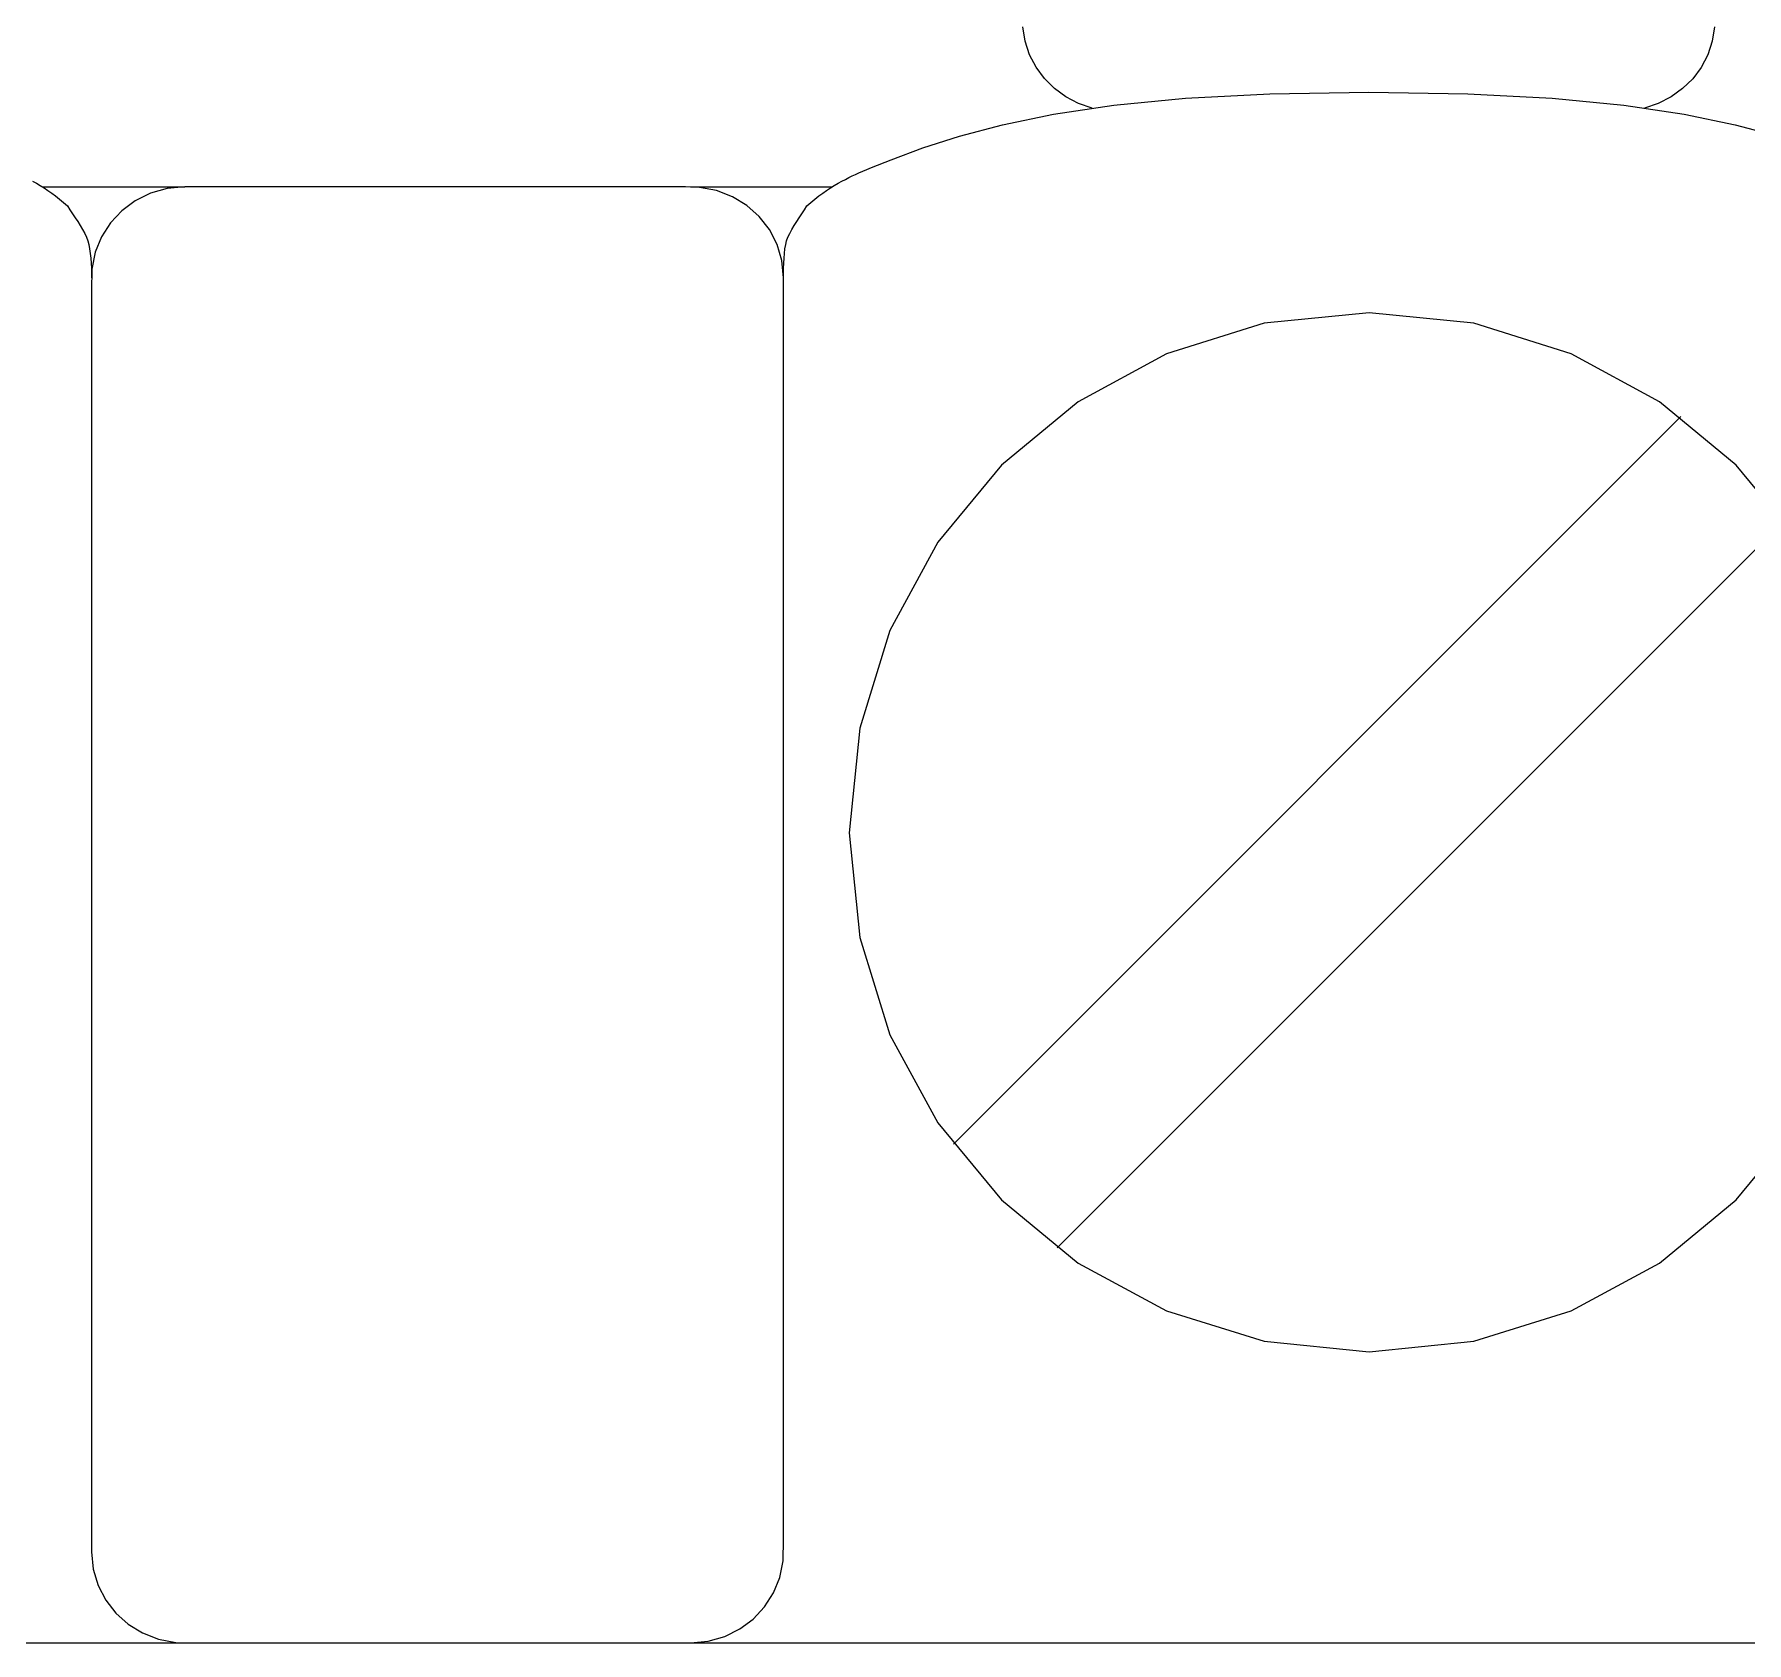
# Model space of a CAD drawing. Extents: x 1 to 47.7, y 0.2 to 35.
# Drawn here: x 38.941 to 39.492, y 10.971 to 11.489 of the extents above; entities that cross this region are included whole.
import ezdxf

# ---------------------------------------------------------------- set-up
doc = ezdxf.new("R2010")
doc.units = 0
doc.header["$MEASUREMENT"] = 0
for name, color, linetype in [('5_1___24__TARGET_LEDS___12', 7, 'CONTINUOUS'), ('6_2___8__INDEPENDENT_INPUT', 7, 'CONTINUOUS'), ('6_3___8__OPTOISO_INDEPENDE', 7, 'CONTINUOUS'), ('6_4___24__OPTOISO_INDEPEND', 7, 'CONTINUOUS'), ('6_5___8__INDEPENDENT_INPUT', 7, 'CONTINUOUS'), ('6_6___8__INDEPENDENT_INPUT', 7, 'CONTINUOUS'), ('6_7___8__OPTOISO_INDEPENDE', 7, 'CONTINUOUS'), ('6_8___8__OPTOISO_INDEPENDE', 7, 'CONTINUOUS')]:
    doc.layers.add(name, color=color, linetype=linetype)

msp = doc.modelspace()

# ---------------------------------------------------------------- linework, layer by layer
at = {"layer": '5_1___24__TARGET_LEDS___12'}
for points in [[(39.2817, 11.46514), (39.27726, 11.46664), (39.27317, 11.46876), (39.26949, 11.47144), (39.26627, 11.47464), (39.26359, 11.47828), (39.2615, 11.48231), (39.26007, 11.48668), (39.25935, 11.49132)], [(39.48205, 11.4913), (39.48132, 11.48664), (39.47987, 11.48226), (39.47776, 11.47822), (39.47505, 11.47457), (39.4718, 11.47139), (39.46808, 11.46871), (39.46395, 11.46661), (39.45947, 11.46514)], [(39.18228, 11.41048), (39.18229, 11.41197), (39.18231, 11.41354), (39.18236, 11.41515), (39.18244, 11.41674), (39.18256, 11.4183), (39.18273, 11.41979), (39.18296, 11.42116), (39.18325, 11.42239), (39.18367, 11.42353), (39.18426, 11.42477), (39.18495, 11.42603), (39.18571, 11.42729), (39.18652, 11.42856), (39.18735, 11.42983), (39.1882, 11.4311), (39.18902, 11.43236), (39.18982, 11.43361), (39.19104, 11.43476), (39.19235, 11.43583), (39.19364, 11.43682), (39.19489, 11.43775), (39.19614, 11.43862), (39.19737, 11.43943), (39.1986, 11.44018), (39.19983, 11.44089), (39.20107, 11.44156), (39.20224, 11.44217), (39.20333, 11.44273), (39.20438, 11.44326), (39.20545, 11.44377), (39.20656, 11.44428), (39.20776, 11.44481), (39.20908, 11.44537), (39.21058, 11.44599), (39.2169, 11.44847), (39.22718, 11.45228), (39.23897, 11.4561), (39.25279, 11.45976), (39.26916, 11.46312), (39.28862, 11.46601), (39.31169, 11.46826), (39.33889, 11.46974), (39.37076, 11.47026), (39.40262, 11.46974), (39.42982, 11.46826), (39.45288, 11.46601), (39.47234, 11.46312), (39.48871, 11.45976), (39.50253, 11.4561)], [(38.94043, 11.44156), (38.94166, 11.44089), (38.9429, 11.44018), (38.94413, 11.43943), (38.94536, 11.43862), (38.9466, 11.43775), (38.94786, 11.43682), (38.94914, 11.43583), (38.95045, 11.43476), (38.95168, 11.43361), (38.95247, 11.43236), (38.9533, 11.4311), (38.95414, 11.42983), (38.95498, 11.42856), (38.95578, 11.42729), (38.95654, 11.42603), (38.95723, 11.42477), (38.95783, 11.42353), (38.95825, 11.42239), (38.95856, 11.42116), (38.95881, 11.41979), (38.95902, 11.4183), (38.95918, 11.41674), (38.9593, 11.41515), (38.95937, 11.41354), (38.95942, 11.41197), (38.95943, 11.41048)], [(38.94389, 11.43972), (38.98943, 11.43972)], [(39.15229, 11.43972), (39.19784, 11.43972)], [(39.50951, 11.32533), (39.48908, 11.35012), (39.46433, 11.37058), (39.43591, 11.38604), (39.40452, 11.39581), (39.37082, 11.39922), (39.33707, 11.39581), (39.30564, 11.38604), (39.2772, 11.37058), (39.25242, 11.35012), (39.23198, 11.32533), (39.21655, 11.29689), (39.2068, 11.26547), (39.2034, 11.23177), (39.2068, 11.19808), (39.21655, 11.16672), (39.23198, 11.13834), (39.25242, 11.11361), (39.2772, 11.09321), (39.30564, 11.07782), (39.33707, 11.06808), (39.37082, 11.06469), (39.40452, 11.06808), (39.43591, 11.07782), (39.46433, 11.09321), (39.48908, 11.11361), (39.50951, 11.13834)], [(39.23698, 11.13153), (39.47125, 11.3658)], [(39.2704, 11.09811), (39.50467, 11.33238)], [(38.24842, 10.97097), (38.34084, 10.97097), (38.43995, 10.97097), (38.5453, 10.97097), (38.65643, 10.97097), (38.77291, 10.97097), (38.89429, 10.97097), (39.02013, 10.97097), (39.14997, 10.97097), (39.28338, 10.97097), (39.4199, 10.97097), (39.5591, 10.97097)]]:
    msp.add_lwpolyline(points, dxfattribs=at)
msp.add_lwpolyline([(39.18228, 11.41048), (39.18174, 11.41604), (39.18018, 11.42124), (39.17771, 11.426), (39.17443, 11.43021), (39.17044, 11.43376), (39.16583, 11.43658), (39.16071, 11.43855), (39.15518, 11.43958), (39.15067, 11.43972), (39.13887, 11.43972), (39.11831, 11.43972), (39.09219, 11.43972), (39.06369, 11.43972), (39.03597, 11.43972), (39.01224, 11.43972), (38.99567, 11.43972), (38.98943, 11.43972), (38.98374, 11.43919), (38.9784, 11.43768), (38.97352, 11.43527), (38.9692, 11.43207), (38.96555, 11.42818), (38.96266, 11.42368), (38.96063, 11.41869), (38.95957, 11.41329), (38.95943, 11.40638), (38.95943, 11.37666), (38.95943, 11.32488), (38.95943, 11.25908), (38.95943, 11.18726), (38.95943, 11.11745), (38.95943, 11.05766), (38.95943, 11.01591), (38.95943, 11.00021), (38.95997, 10.99465), (38.96153, 10.98944), (38.964, 10.98469), (38.96729, 10.98048), (38.97128, 10.97692), (38.97589, 10.97411), (38.98101, 10.97213), (38.98655, 10.9711), (38.99106, 10.97097), (39.00286, 10.97097), (39.02341, 10.97097), (39.04953, 10.97097), (39.07804, 10.97097), (39.10575, 10.97097), (39.12948, 10.97097), (39.14606, 10.97097), (39.15229, 10.97097), (39.15799, 10.97149), (39.16333, 10.97301), (39.1682, 10.97542), (39.17252, 10.97861), (39.17617, 10.98251), (39.17906, 10.987), (39.18108, 10.99199), (39.18214, 10.99739), (39.18228, 11.0043), (39.18228, 11.03403), (39.18228, 11.0858), (39.18228, 11.15161), (39.18228, 11.22342), (39.18228, 11.29323), (39.18228, 11.35302), (39.18228, 11.39478)], close=True, dxfattribs=at)
at = {"layer": '6_2___8__INDEPENDENT_INPUT'}
for points in [[(39.2817, 11.46514), (39.27726, 11.46664), (39.27317, 11.46876), (39.26949, 11.47144), (39.26627, 11.47464), (39.26359, 11.47828), (39.2615, 11.48231), (39.26007, 11.48668), (39.25935, 11.49132)], [(39.48205, 11.4913), (39.48132, 11.48664), (39.47987, 11.48226), (39.47776, 11.47822), (39.47505, 11.47457), (39.4718, 11.47139), (39.46808, 11.46871), (39.46395, 11.46661), (39.45947, 11.46514)], [(39.18228, 11.41048), (39.18229, 11.41197), (39.18231, 11.41354), (39.18236, 11.41515), (39.18244, 11.41674), (39.18256, 11.4183), (39.18273, 11.41979), (39.18296, 11.42116), (39.18325, 11.42239), (39.18367, 11.42353), (39.18426, 11.42477), (39.18495, 11.42603), (39.18571, 11.42729), (39.18652, 11.42856), (39.18735, 11.42983), (39.1882, 11.4311), (39.18902, 11.43236), (39.18982, 11.43361), (39.19104, 11.43476), (39.19235, 11.43583), (39.19364, 11.43682), (39.19489, 11.43775), (39.19614, 11.43862), (39.19737, 11.43943), (39.1986, 11.44018), (39.19983, 11.44089), (39.20107, 11.44156), (39.20224, 11.44217), (39.20333, 11.44273), (39.20438, 11.44326), (39.20545, 11.44377), (39.20656, 11.44428), (39.20776, 11.44481), (39.20908, 11.44537), (39.21058, 11.44599), (39.2169, 11.44847), (39.22718, 11.45228), (39.23897, 11.4561), (39.25279, 11.45976), (39.26916, 11.46312), (39.28862, 11.46601), (39.31169, 11.46826), (39.33889, 11.46974), (39.37076, 11.47026), (39.40262, 11.46974), (39.42982, 11.46826), (39.45288, 11.46601), (39.47234, 11.46312), (39.48871, 11.45976), (39.50253, 11.4561)], [(38.94043, 11.44156), (38.94166, 11.44089), (38.9429, 11.44018), (38.94413, 11.43943), (38.94536, 11.43862), (38.9466, 11.43775), (38.94786, 11.43682), (38.94914, 11.43583), (38.95045, 11.43476), (38.95168, 11.43361), (38.95247, 11.43236), (38.9533, 11.4311), (38.95414, 11.42983), (38.95498, 11.42856), (38.95578, 11.42729), (38.95654, 11.42603), (38.95723, 11.42477), (38.95783, 11.42353), (38.95825, 11.42239), (38.95856, 11.42116), (38.95881, 11.41979), (38.95902, 11.4183), (38.95918, 11.41674), (38.9593, 11.41515), (38.95937, 11.41354), (38.95942, 11.41197), (38.95943, 11.41048)], [(38.94389, 11.43972), (38.98943, 11.43972)], [(39.15229, 11.43972), (39.19784, 11.43972)], [(39.50951, 11.32533), (39.48908, 11.35012), (39.46433, 11.37058), (39.43591, 11.38604), (39.40452, 11.39581), (39.37082, 11.39922), (39.33707, 11.39581), (39.30564, 11.38604), (39.2772, 11.37058), (39.25242, 11.35012), (39.23198, 11.32533), (39.21655, 11.29689), (39.2068, 11.26547), (39.2034, 11.23177), (39.2068, 11.19808), (39.21655, 11.16672), (39.23198, 11.13834), (39.25242, 11.11361), (39.2772, 11.09321), (39.30564, 11.07782), (39.33707, 11.06808), (39.37082, 11.06469), (39.40452, 11.06808), (39.43591, 11.07782), (39.46433, 11.09321), (39.48908, 11.11361), (39.50951, 11.13834)], [(39.23698, 11.13153), (39.47125, 11.3658)], [(39.2704, 11.09811), (39.50467, 11.33238)], [(38.24842, 10.97097), (38.34084, 10.97097), (38.43995, 10.97097), (38.5453, 10.97097), (38.65643, 10.97097), (38.77291, 10.97097), (38.89429, 10.97097), (39.02013, 10.97097), (39.14997, 10.97097), (39.28338, 10.97097), (39.4199, 10.97097), (39.5591, 10.97097)]]:
    msp.add_lwpolyline(points, dxfattribs=at)
msp.add_lwpolyline([(39.18228, 11.41048), (39.18174, 11.41604), (39.18018, 11.42124), (39.17771, 11.426), (39.17443, 11.43021), (39.17044, 11.43376), (39.16583, 11.43658), (39.16071, 11.43855), (39.15518, 11.43958), (39.15067, 11.43972), (39.13887, 11.43972), (39.11831, 11.43972), (39.09219, 11.43972), (39.06369, 11.43972), (39.03597, 11.43972), (39.01224, 11.43972), (38.99567, 11.43972), (38.98943, 11.43972), (38.98374, 11.43919), (38.9784, 11.43768), (38.97352, 11.43527), (38.9692, 11.43207), (38.96555, 11.42818), (38.96266, 11.42368), (38.96063, 11.41869), (38.95957, 11.41329), (38.95943, 11.40638), (38.95943, 11.37666), (38.95943, 11.32488), (38.95943, 11.25908), (38.95943, 11.18726), (38.95943, 11.11745), (38.95943, 11.05766), (38.95943, 11.01591), (38.95943, 11.00021), (38.95997, 10.99465), (38.96153, 10.98944), (38.964, 10.98469), (38.96729, 10.98048), (38.97128, 10.97692), (38.97589, 10.97411), (38.98101, 10.97213), (38.98655, 10.9711), (38.99106, 10.97097), (39.00286, 10.97097), (39.02341, 10.97097), (39.04953, 10.97097), (39.07804, 10.97097), (39.10575, 10.97097), (39.12948, 10.97097), (39.14606, 10.97097), (39.15229, 10.97097), (39.15799, 10.97149), (39.16333, 10.97301), (39.1682, 10.97542), (39.17252, 10.97861), (39.17617, 10.98251), (39.17906, 10.987), (39.18108, 10.99199), (39.18214, 10.99739), (39.18228, 11.0043), (39.18228, 11.03403), (39.18228, 11.0858), (39.18228, 11.15161), (39.18228, 11.22342), (39.18228, 11.29323), (39.18228, 11.35302), (39.18228, 11.39478)], close=True, dxfattribs=at)
at = {"layer": '6_3___8__OPTOISO_INDEPENDE'}
for points in [[(39.2817, 11.46514), (39.27726, 11.46664), (39.27317, 11.46876), (39.26949, 11.47144), (39.26627, 11.47464), (39.26359, 11.47828), (39.2615, 11.48231), (39.26007, 11.48668), (39.25935, 11.49132)], [(39.48205, 11.4913), (39.48132, 11.48664), (39.47987, 11.48226), (39.47776, 11.47822), (39.47505, 11.47457), (39.4718, 11.47139), (39.46808, 11.46871), (39.46395, 11.46661), (39.45947, 11.46514)], [(39.18228, 11.41048), (39.18229, 11.41197), (39.18231, 11.41354), (39.18236, 11.41515), (39.18244, 11.41674), (39.18256, 11.4183), (39.18273, 11.41979), (39.18296, 11.42116), (39.18325, 11.42239), (39.18367, 11.42353), (39.18426, 11.42477), (39.18495, 11.42603), (39.18571, 11.42729), (39.18652, 11.42856), (39.18735, 11.42983), (39.1882, 11.4311), (39.18902, 11.43236), (39.18982, 11.43361), (39.19104, 11.43476), (39.19235, 11.43583), (39.19364, 11.43682), (39.19489, 11.43775), (39.19614, 11.43862), (39.19737, 11.43943), (39.1986, 11.44018), (39.19983, 11.44089), (39.20107, 11.44156), (39.20224, 11.44217), (39.20333, 11.44273), (39.20438, 11.44326), (39.20545, 11.44377), (39.20656, 11.44428), (39.20776, 11.44481), (39.20908, 11.44537), (39.21058, 11.44599), (39.2169, 11.44847), (39.22718, 11.45228), (39.23897, 11.4561), (39.25279, 11.45976), (39.26916, 11.46312), (39.28862, 11.46601), (39.31169, 11.46826), (39.33889, 11.46974), (39.37076, 11.47026), (39.40262, 11.46974), (39.42982, 11.46826), (39.45288, 11.46601), (39.47234, 11.46312), (39.48871, 11.45976), (39.50253, 11.4561)], [(38.94043, 11.44156), (38.94166, 11.44089), (38.9429, 11.44018), (38.94413, 11.43943), (38.94536, 11.43862), (38.9466, 11.43775), (38.94786, 11.43682), (38.94914, 11.43583), (38.95045, 11.43476), (38.95168, 11.43361), (38.95247, 11.43236), (38.9533, 11.4311), (38.95414, 11.42983), (38.95498, 11.42856), (38.95578, 11.42729), (38.95654, 11.42603), (38.95723, 11.42477), (38.95783, 11.42353), (38.95825, 11.42239), (38.95856, 11.42116), (38.95881, 11.41979), (38.95902, 11.4183), (38.95918, 11.41674), (38.9593, 11.41515), (38.95937, 11.41354), (38.95942, 11.41197), (38.95943, 11.41048)], [(38.94389, 11.43972), (38.98943, 11.43972)], [(39.15229, 11.43972), (39.19784, 11.43972)], [(39.50951, 11.32533), (39.48908, 11.35012), (39.46433, 11.37058), (39.43591, 11.38604), (39.40452, 11.39581), (39.37082, 11.39922), (39.33707, 11.39581), (39.30564, 11.38604), (39.2772, 11.37058), (39.25242, 11.35012), (39.23198, 11.32533), (39.21655, 11.29689), (39.2068, 11.26547), (39.2034, 11.23177), (39.2068, 11.19808), (39.21655, 11.16672), (39.23198, 11.13834), (39.25242, 11.11361), (39.2772, 11.09321), (39.30564, 11.07782), (39.33707, 11.06808), (39.37082, 11.06469), (39.40452, 11.06808), (39.43591, 11.07782), (39.46433, 11.09321), (39.48908, 11.11361), (39.50951, 11.13834)], [(39.23698, 11.13153), (39.47125, 11.3658)], [(39.2704, 11.09811), (39.50467, 11.33238)], [(38.24842, 10.97097), (38.34084, 10.97097), (38.43995, 10.97097), (38.5453, 10.97097), (38.65643, 10.97097), (38.77291, 10.97097), (38.89429, 10.97097), (39.02013, 10.97097), (39.14997, 10.97097), (39.28338, 10.97097), (39.4199, 10.97097), (39.5591, 10.97097)]]:
    msp.add_lwpolyline(points, dxfattribs=at)
msp.add_lwpolyline([(39.18228, 11.41048), (39.18174, 11.41604), (39.18018, 11.42124), (39.17771, 11.426), (39.17443, 11.43021), (39.17044, 11.43376), (39.16583, 11.43658), (39.16071, 11.43855), (39.15518, 11.43958), (39.15067, 11.43972), (39.13887, 11.43972), (39.11831, 11.43972), (39.09219, 11.43972), (39.06369, 11.43972), (39.03597, 11.43972), (39.01224, 11.43972), (38.99567, 11.43972), (38.98943, 11.43972), (38.98374, 11.43919), (38.9784, 11.43768), (38.97352, 11.43527), (38.9692, 11.43207), (38.96555, 11.42818), (38.96266, 11.42368), (38.96063, 11.41869), (38.95957, 11.41329), (38.95943, 11.40638), (38.95943, 11.37666), (38.95943, 11.32488), (38.95943, 11.25908), (38.95943, 11.18726), (38.95943, 11.11745), (38.95943, 11.05766), (38.95943, 11.01591), (38.95943, 11.00021), (38.95997, 10.99465), (38.96153, 10.98944), (38.964, 10.98469), (38.96729, 10.98048), (38.97128, 10.97692), (38.97589, 10.97411), (38.98101, 10.97213), (38.98655, 10.9711), (38.99106, 10.97097), (39.00286, 10.97097), (39.02341, 10.97097), (39.04953, 10.97097), (39.07804, 10.97097), (39.10575, 10.97097), (39.12948, 10.97097), (39.14606, 10.97097), (39.15229, 10.97097), (39.15799, 10.97149), (39.16333, 10.97301), (39.1682, 10.97542), (39.17252, 10.97861), (39.17617, 10.98251), (39.17906, 10.987), (39.18108, 10.99199), (39.18214, 10.99739), (39.18228, 11.0043), (39.18228, 11.03403), (39.18228, 11.0858), (39.18228, 11.15161), (39.18228, 11.22342), (39.18228, 11.29323), (39.18228, 11.35302), (39.18228, 11.39478)], close=True, dxfattribs=at)
at = {"layer": '6_4___24__OPTOISO_INDEPEND'}
for points in [[(39.2817, 11.46514), (39.27726, 11.46664), (39.27317, 11.46876), (39.26949, 11.47144), (39.26627, 11.47464), (39.26359, 11.47828), (39.2615, 11.48231), (39.26007, 11.48668), (39.25935, 11.49132)], [(39.48205, 11.4913), (39.48132, 11.48664), (39.47987, 11.48226), (39.47776, 11.47822), (39.47505, 11.47457), (39.4718, 11.47139), (39.46808, 11.46871), (39.46395, 11.46661), (39.45947, 11.46514)], [(39.18228, 11.41048), (39.18229, 11.41197), (39.18231, 11.41354), (39.18236, 11.41515), (39.18244, 11.41674), (39.18256, 11.4183), (39.18273, 11.41979), (39.18296, 11.42116), (39.18325, 11.42239), (39.18367, 11.42353), (39.18426, 11.42477), (39.18495, 11.42603), (39.18571, 11.42729), (39.18652, 11.42856), (39.18735, 11.42983), (39.1882, 11.4311), (39.18902, 11.43236), (39.18982, 11.43361), (39.19104, 11.43476), (39.19235, 11.43583), (39.19364, 11.43682), (39.19489, 11.43775), (39.19614, 11.43862), (39.19737, 11.43943), (39.1986, 11.44018), (39.19983, 11.44089), (39.20107, 11.44156), (39.20224, 11.44217), (39.20333, 11.44273), (39.20438, 11.44326), (39.20545, 11.44377), (39.20656, 11.44428), (39.20776, 11.44481), (39.20908, 11.44537), (39.21058, 11.44599), (39.2169, 11.44847), (39.22718, 11.45228), (39.23897, 11.4561), (39.25279, 11.45976), (39.26916, 11.46312), (39.28862, 11.46601), (39.31169, 11.46826), (39.33889, 11.46974), (39.37076, 11.47026), (39.40262, 11.46974), (39.42982, 11.46826), (39.45288, 11.46601), (39.47234, 11.46312), (39.48871, 11.45976), (39.50253, 11.4561)], [(38.94043, 11.44156), (38.94166, 11.44089), (38.9429, 11.44018), (38.94413, 11.43943), (38.94536, 11.43862), (38.9466, 11.43775), (38.94786, 11.43682), (38.94914, 11.43583), (38.95045, 11.43476), (38.95168, 11.43361), (38.95247, 11.43236), (38.9533, 11.4311), (38.95414, 11.42983), (38.95498, 11.42856), (38.95578, 11.42729), (38.95654, 11.42603), (38.95723, 11.42477), (38.95783, 11.42353), (38.95825, 11.42239), (38.95856, 11.42116), (38.95881, 11.41979), (38.95902, 11.4183), (38.95918, 11.41674), (38.9593, 11.41515), (38.95937, 11.41354), (38.95942, 11.41197), (38.95943, 11.41048)], [(38.94389, 11.43972), (38.98943, 11.43972)], [(39.15229, 11.43972), (39.19784, 11.43972)], [(39.50951, 11.32533), (39.48908, 11.35012), (39.46433, 11.37058), (39.43591, 11.38604), (39.40452, 11.39581), (39.37082, 11.39922), (39.33707, 11.39581), (39.30564, 11.38604), (39.2772, 11.37058), (39.25242, 11.35012), (39.23198, 11.32533), (39.21655, 11.29689), (39.2068, 11.26547), (39.2034, 11.23177), (39.2068, 11.19808), (39.21655, 11.16672), (39.23198, 11.13834), (39.25242, 11.11361), (39.2772, 11.09321), (39.30564, 11.07782), (39.33707, 11.06808), (39.37082, 11.06469), (39.40452, 11.06808), (39.43591, 11.07782), (39.46433, 11.09321), (39.48908, 11.11361), (39.50951, 11.13834)], [(39.23698, 11.13153), (39.47125, 11.3658)], [(39.2704, 11.09811), (39.50467, 11.33238)], [(38.24842, 10.97097), (38.34084, 10.97097), (38.43995, 10.97097), (38.5453, 10.97097), (38.65643, 10.97097), (38.77291, 10.97097), (38.89429, 10.97097), (39.02013, 10.97097), (39.14997, 10.97097), (39.28338, 10.97097), (39.4199, 10.97097), (39.5591, 10.97097)]]:
    msp.add_lwpolyline(points, dxfattribs=at)
msp.add_lwpolyline([(39.18228, 11.41048), (39.18174, 11.41604), (39.18018, 11.42124), (39.17771, 11.426), (39.17443, 11.43021), (39.17044, 11.43376), (39.16583, 11.43658), (39.16071, 11.43855), (39.15518, 11.43958), (39.15067, 11.43972), (39.13887, 11.43972), (39.11831, 11.43972), (39.09219, 11.43972), (39.06369, 11.43972), (39.03597, 11.43972), (39.01224, 11.43972), (38.99567, 11.43972), (38.98943, 11.43972), (38.98374, 11.43919), (38.9784, 11.43768), (38.97352, 11.43527), (38.9692, 11.43207), (38.96555, 11.42818), (38.96266, 11.42368), (38.96063, 11.41869), (38.95957, 11.41329), (38.95943, 11.40638), (38.95943, 11.37666), (38.95943, 11.32488), (38.95943, 11.25908), (38.95943, 11.18726), (38.95943, 11.11745), (38.95943, 11.05766), (38.95943, 11.01591), (38.95943, 11.00021), (38.95997, 10.99465), (38.96153, 10.98944), (38.964, 10.98469), (38.96729, 10.98048), (38.97128, 10.97692), (38.97589, 10.97411), (38.98101, 10.97213), (38.98655, 10.9711), (38.99106, 10.97097), (39.00286, 10.97097), (39.02341, 10.97097), (39.04953, 10.97097), (39.07804, 10.97097), (39.10575, 10.97097), (39.12948, 10.97097), (39.14606, 10.97097), (39.15229, 10.97097), (39.15799, 10.97149), (39.16333, 10.97301), (39.1682, 10.97542), (39.17252, 10.97861), (39.17617, 10.98251), (39.17906, 10.987), (39.18108, 10.99199), (39.18214, 10.99739), (39.18228, 11.0043), (39.18228, 11.03403), (39.18228, 11.0858), (39.18228, 11.15161), (39.18228, 11.22342), (39.18228, 11.29323), (39.18228, 11.35302), (39.18228, 11.39478)], close=True, dxfattribs=at)
at = {"layer": '6_5___8__INDEPENDENT_INPUT'}
for points in [[(39.2817, 11.46514), (39.27726, 11.46664), (39.27317, 11.46876), (39.26949, 11.47144), (39.26627, 11.47464), (39.26359, 11.47828), (39.2615, 11.48231), (39.26007, 11.48668), (39.25935, 11.49132)], [(39.48205, 11.4913), (39.48132, 11.48664), (39.47987, 11.48226), (39.47776, 11.47822), (39.47505, 11.47457), (39.4718, 11.47139), (39.46808, 11.46871), (39.46395, 11.46661), (39.45947, 11.46514)], [(39.18228, 11.41048), (39.18229, 11.41197), (39.18231, 11.41354), (39.18236, 11.41515), (39.18244, 11.41674), (39.18256, 11.4183), (39.18273, 11.41979), (39.18296, 11.42116), (39.18325, 11.42239), (39.18367, 11.42353), (39.18426, 11.42477), (39.18495, 11.42603), (39.18571, 11.42729), (39.18652, 11.42856), (39.18735, 11.42983), (39.1882, 11.4311), (39.18902, 11.43236), (39.18982, 11.43361), (39.19104, 11.43476), (39.19235, 11.43583), (39.19364, 11.43682), (39.19489, 11.43775), (39.19614, 11.43862), (39.19737, 11.43943), (39.1986, 11.44018), (39.19983, 11.44089), (39.20107, 11.44156), (39.20224, 11.44217), (39.20333, 11.44273), (39.20438, 11.44326), (39.20545, 11.44377), (39.20656, 11.44428), (39.20776, 11.44481), (39.20908, 11.44537), (39.21058, 11.44599), (39.2169, 11.44847), (39.22718, 11.45228), (39.23897, 11.4561), (39.25279, 11.45976), (39.26916, 11.46312), (39.28862, 11.46601), (39.31169, 11.46826), (39.33889, 11.46974), (39.37076, 11.47026), (39.40262, 11.46974), (39.42982, 11.46826), (39.45288, 11.46601), (39.47234, 11.46312), (39.48871, 11.45976), (39.50253, 11.4561)], [(38.94043, 11.44156), (38.94166, 11.44089), (38.9429, 11.44018), (38.94413, 11.43943), (38.94536, 11.43862), (38.9466, 11.43775), (38.94786, 11.43682), (38.94914, 11.43583), (38.95045, 11.43476), (38.95168, 11.43361), (38.95247, 11.43236), (38.9533, 11.4311), (38.95414, 11.42983), (38.95498, 11.42856), (38.95578, 11.42729), (38.95654, 11.42603), (38.95723, 11.42477), (38.95783, 11.42353), (38.95825, 11.42239), (38.95856, 11.42116), (38.95881, 11.41979), (38.95902, 11.4183), (38.95918, 11.41674), (38.9593, 11.41515), (38.95937, 11.41354), (38.95942, 11.41197), (38.95943, 11.41048)], [(38.94389, 11.43972), (38.98943, 11.43972)], [(39.15229, 11.43972), (39.19784, 11.43972)], [(39.50951, 11.32533), (39.48908, 11.35012), (39.46433, 11.37058), (39.43591, 11.38604), (39.40452, 11.39581), (39.37082, 11.39922), (39.33707, 11.39581), (39.30564, 11.38604), (39.2772, 11.37058), (39.25242, 11.35012), (39.23198, 11.32533), (39.21655, 11.29689), (39.2068, 11.26547), (39.2034, 11.23177), (39.2068, 11.19808), (39.21655, 11.16672), (39.23198, 11.13834), (39.25242, 11.11361), (39.2772, 11.09321), (39.30564, 11.07782), (39.33707, 11.06808), (39.37082, 11.06469), (39.40452, 11.06808), (39.43591, 11.07782), (39.46433, 11.09321), (39.48908, 11.11361), (39.50951, 11.13834)], [(39.23698, 11.13153), (39.47125, 11.3658)], [(39.2704, 11.09811), (39.50467, 11.33238)], [(38.24842, 10.97097), (38.34084, 10.97097), (38.43995, 10.97097), (38.5453, 10.97097), (38.65643, 10.97097), (38.77291, 10.97097), (38.89429, 10.97097), (39.02013, 10.97097), (39.14997, 10.97097), (39.28338, 10.97097), (39.4199, 10.97097), (39.5591, 10.97097)]]:
    msp.add_lwpolyline(points, dxfattribs=at)
msp.add_lwpolyline([(39.18228, 11.41048), (39.18174, 11.41604), (39.18018, 11.42124), (39.17771, 11.426), (39.17443, 11.43021), (39.17044, 11.43376), (39.16583, 11.43658), (39.16071, 11.43855), (39.15518, 11.43958), (39.15067, 11.43972), (39.13887, 11.43972), (39.11831, 11.43972), (39.09219, 11.43972), (39.06369, 11.43972), (39.03597, 11.43972), (39.01224, 11.43972), (38.99567, 11.43972), (38.98943, 11.43972), (38.98374, 11.43919), (38.9784, 11.43768), (38.97352, 11.43527), (38.9692, 11.43207), (38.96555, 11.42818), (38.96266, 11.42368), (38.96063, 11.41869), (38.95957, 11.41329), (38.95943, 11.40638), (38.95943, 11.37666), (38.95943, 11.32488), (38.95943, 11.25908), (38.95943, 11.18726), (38.95943, 11.11745), (38.95943, 11.05766), (38.95943, 11.01591), (38.95943, 11.00021), (38.95997, 10.99465), (38.96153, 10.98944), (38.964, 10.98469), (38.96729, 10.98048), (38.97128, 10.97692), (38.97589, 10.97411), (38.98101, 10.97213), (38.98655, 10.9711), (38.99106, 10.97097), (39.00286, 10.97097), (39.02341, 10.97097), (39.04953, 10.97097), (39.07804, 10.97097), (39.10575, 10.97097), (39.12948, 10.97097), (39.14606, 10.97097), (39.15229, 10.97097), (39.15799, 10.97149), (39.16333, 10.97301), (39.1682, 10.97542), (39.17252, 10.97861), (39.17617, 10.98251), (39.17906, 10.987), (39.18108, 10.99199), (39.18214, 10.99739), (39.18228, 11.0043), (39.18228, 11.03403), (39.18228, 11.0858), (39.18228, 11.15161), (39.18228, 11.22342), (39.18228, 11.29323), (39.18228, 11.35302), (39.18228, 11.39478)], close=True, dxfattribs=at)
at = {"layer": '6_6___8__INDEPENDENT_INPUT'}
for points in [[(39.2817, 11.46514), (39.27726, 11.46664), (39.27317, 11.46876), (39.26949, 11.47144), (39.26627, 11.47464), (39.26359, 11.47828), (39.2615, 11.48231), (39.26007, 11.48668), (39.25935, 11.49132)], [(39.48205, 11.4913), (39.48132, 11.48664), (39.47987, 11.48226), (39.47776, 11.47822), (39.47505, 11.47457), (39.4718, 11.47139), (39.46808, 11.46871), (39.46395, 11.46661), (39.45947, 11.46514)], [(39.18228, 11.41048), (39.18229, 11.41197), (39.18231, 11.41354), (39.18236, 11.41515), (39.18244, 11.41674), (39.18256, 11.4183), (39.18273, 11.41979), (39.18296, 11.42116), (39.18325, 11.42239), (39.18367, 11.42353), (39.18426, 11.42477), (39.18495, 11.42603), (39.18571, 11.42729), (39.18652, 11.42856), (39.18735, 11.42983), (39.1882, 11.4311), (39.18902, 11.43236), (39.18982, 11.43361), (39.19104, 11.43476), (39.19235, 11.43583), (39.19364, 11.43682), (39.19489, 11.43775), (39.19614, 11.43862), (39.19737, 11.43943), (39.1986, 11.44018), (39.19983, 11.44089), (39.20107, 11.44156), (39.20224, 11.44217), (39.20333, 11.44273), (39.20438, 11.44326), (39.20545, 11.44377), (39.20656, 11.44428), (39.20776, 11.44481), (39.20908, 11.44537), (39.21058, 11.44599), (39.2169, 11.44847), (39.22718, 11.45228), (39.23897, 11.4561), (39.25279, 11.45976), (39.26916, 11.46312), (39.28862, 11.46601), (39.31169, 11.46826), (39.33889, 11.46974), (39.37076, 11.47026), (39.40262, 11.46974), (39.42982, 11.46826), (39.45288, 11.46601), (39.47234, 11.46312), (39.48871, 11.45976), (39.50253, 11.4561)], [(38.94043, 11.44156), (38.94166, 11.44089), (38.9429, 11.44018), (38.94413, 11.43943), (38.94536, 11.43862), (38.9466, 11.43775), (38.94786, 11.43682), (38.94914, 11.43583), (38.95045, 11.43476), (38.95168, 11.43361), (38.95247, 11.43236), (38.9533, 11.4311), (38.95414, 11.42983), (38.95498, 11.42856), (38.95578, 11.42729), (38.95654, 11.42603), (38.95723, 11.42477), (38.95783, 11.42353), (38.95825, 11.42239), (38.95856, 11.42116), (38.95881, 11.41979), (38.95902, 11.4183), (38.95918, 11.41674), (38.9593, 11.41515), (38.95937, 11.41354), (38.95942, 11.41197), (38.95943, 11.41048)], [(38.94389, 11.43972), (38.98943, 11.43972)], [(39.15229, 11.43972), (39.19784, 11.43972)], [(39.50951, 11.32533), (39.48908, 11.35012), (39.46433, 11.37058), (39.43591, 11.38604), (39.40452, 11.39581), (39.37082, 11.39922), (39.33707, 11.39581), (39.30564, 11.38604), (39.2772, 11.37058), (39.25242, 11.35012), (39.23198, 11.32533), (39.21655, 11.29689), (39.2068, 11.26547), (39.2034, 11.23177), (39.2068, 11.19808), (39.21655, 11.16672), (39.23198, 11.13834), (39.25242, 11.11361), (39.2772, 11.09321), (39.30564, 11.07782), (39.33707, 11.06808), (39.37082, 11.06469), (39.40452, 11.06808), (39.43591, 11.07782), (39.46433, 11.09321), (39.48908, 11.11361), (39.50951, 11.13834)], [(39.23698, 11.13153), (39.47125, 11.3658)], [(39.2704, 11.09811), (39.50467, 11.33238)], [(38.24842, 10.97097), (38.34084, 10.97097), (38.43995, 10.97097), (38.5453, 10.97097), (38.65643, 10.97097), (38.77291, 10.97097), (38.89429, 10.97097), (39.02013, 10.97097), (39.14997, 10.97097), (39.28338, 10.97097), (39.4199, 10.97097), (39.5591, 10.97097)]]:
    msp.add_lwpolyline(points, dxfattribs=at)
msp.add_lwpolyline([(39.18228, 11.41048), (39.18174, 11.41604), (39.18018, 11.42124), (39.17771, 11.426), (39.17443, 11.43021), (39.17044, 11.43376), (39.16583, 11.43658), (39.16071, 11.43855), (39.15518, 11.43958), (39.15067, 11.43972), (39.13887, 11.43972), (39.11831, 11.43972), (39.09219, 11.43972), (39.06369, 11.43972), (39.03597, 11.43972), (39.01224, 11.43972), (38.99567, 11.43972), (38.98943, 11.43972), (38.98374, 11.43919), (38.9784, 11.43768), (38.97352, 11.43527), (38.9692, 11.43207), (38.96555, 11.42818), (38.96266, 11.42368), (38.96063, 11.41869), (38.95957, 11.41329), (38.95943, 11.40638), (38.95943, 11.37666), (38.95943, 11.32488), (38.95943, 11.25908), (38.95943, 11.18726), (38.95943, 11.11745), (38.95943, 11.05766), (38.95943, 11.01591), (38.95943, 11.00021), (38.95997, 10.99465), (38.96153, 10.98944), (38.964, 10.98469), (38.96729, 10.98048), (38.97128, 10.97692), (38.97589, 10.97411), (38.98101, 10.97213), (38.98655, 10.9711), (38.99106, 10.97097), (39.00286, 10.97097), (39.02341, 10.97097), (39.04953, 10.97097), (39.07804, 10.97097), (39.10575, 10.97097), (39.12948, 10.97097), (39.14606, 10.97097), (39.15229, 10.97097), (39.15799, 10.97149), (39.16333, 10.97301), (39.1682, 10.97542), (39.17252, 10.97861), (39.17617, 10.98251), (39.17906, 10.987), (39.18108, 10.99199), (39.18214, 10.99739), (39.18228, 11.0043), (39.18228, 11.03403), (39.18228, 11.0858), (39.18228, 11.15161), (39.18228, 11.22342), (39.18228, 11.29323), (39.18228, 11.35302), (39.18228, 11.39478)], close=True, dxfattribs=at)
at = {"layer": '6_7___8__OPTOISO_INDEPENDE'}
for points in [[(39.2817, 11.46514), (39.27726, 11.46664), (39.27317, 11.46876), (39.26949, 11.47144), (39.26627, 11.47464), (39.26359, 11.47828), (39.2615, 11.48231), (39.26007, 11.48668), (39.25935, 11.49132)], [(39.48205, 11.4913), (39.48132, 11.48664), (39.47987, 11.48226), (39.47776, 11.47822), (39.47505, 11.47457), (39.4718, 11.47139), (39.46808, 11.46871), (39.46395, 11.46661), (39.45947, 11.46514)], [(39.18228, 11.41048), (39.18229, 11.41197), (39.18231, 11.41354), (39.18236, 11.41515), (39.18244, 11.41674), (39.18256, 11.4183), (39.18273, 11.41979), (39.18296, 11.42116), (39.18325, 11.42239), (39.18367, 11.42353), (39.18426, 11.42477), (39.18495, 11.42603), (39.18571, 11.42729), (39.18652, 11.42856), (39.18735, 11.42983), (39.1882, 11.4311), (39.18902, 11.43236), (39.18982, 11.43361), (39.19104, 11.43476), (39.19235, 11.43583), (39.19364, 11.43682), (39.19489, 11.43775), (39.19614, 11.43862), (39.19737, 11.43943), (39.1986, 11.44018), (39.19983, 11.44089), (39.20107, 11.44156), (39.20224, 11.44217), (39.20333, 11.44273), (39.20438, 11.44326), (39.20545, 11.44377), (39.20656, 11.44428), (39.20776, 11.44481), (39.20908, 11.44537), (39.21058, 11.44599), (39.2169, 11.44847), (39.22718, 11.45228), (39.23897, 11.4561), (39.25279, 11.45976), (39.26916, 11.46312), (39.28862, 11.46601), (39.31169, 11.46826), (39.33889, 11.46974), (39.37076, 11.47026), (39.40262, 11.46974), (39.42982, 11.46826), (39.45288, 11.46601), (39.47234, 11.46312), (39.48871, 11.45976), (39.50253, 11.4561)], [(38.94043, 11.44156), (38.94166, 11.44089), (38.9429, 11.44018), (38.94413, 11.43943), (38.94536, 11.43862), (38.9466, 11.43775), (38.94786, 11.43682), (38.94914, 11.43583), (38.95045, 11.43476), (38.95168, 11.43361), (38.95247, 11.43236), (38.9533, 11.4311), (38.95414, 11.42983), (38.95498, 11.42856), (38.95578, 11.42729), (38.95654, 11.42603), (38.95723, 11.42477), (38.95783, 11.42353), (38.95825, 11.42239), (38.95856, 11.42116), (38.95881, 11.41979), (38.95902, 11.4183), (38.95918, 11.41674), (38.9593, 11.41515), (38.95937, 11.41354), (38.95942, 11.41197), (38.95943, 11.41048)], [(38.94389, 11.43972), (38.98943, 11.43972)], [(39.15229, 11.43972), (39.19784, 11.43972)], [(39.50951, 11.32533), (39.48908, 11.35012), (39.46433, 11.37058), (39.43591, 11.38604), (39.40452, 11.39581), (39.37082, 11.39922), (39.33707, 11.39581), (39.30564, 11.38604), (39.2772, 11.37058), (39.25242, 11.35012), (39.23198, 11.32533), (39.21655, 11.29689), (39.2068, 11.26547), (39.2034, 11.23177), (39.2068, 11.19808), (39.21655, 11.16672), (39.23198, 11.13834), (39.25242, 11.11361), (39.2772, 11.09321), (39.30564, 11.07782), (39.33707, 11.06808), (39.37082, 11.06469), (39.40452, 11.06808), (39.43591, 11.07782), (39.46433, 11.09321), (39.48908, 11.11361), (39.50951, 11.13834)], [(39.23698, 11.13153), (39.47125, 11.3658)], [(39.2704, 11.09811), (39.50467, 11.33238)], [(38.24842, 10.97097), (38.34084, 10.97097), (38.43995, 10.97097), (38.5453, 10.97097), (38.65643, 10.97097), (38.77291, 10.97097), (38.89429, 10.97097), (39.02013, 10.97097), (39.14997, 10.97097), (39.28338, 10.97097), (39.4199, 10.97097), (39.5591, 10.97097)]]:
    msp.add_lwpolyline(points, dxfattribs=at)
msp.add_lwpolyline([(39.18228, 11.41048), (39.18174, 11.41604), (39.18018, 11.42124), (39.17771, 11.426), (39.17443, 11.43021), (39.17044, 11.43376), (39.16583, 11.43658), (39.16071, 11.43855), (39.15518, 11.43958), (39.15067, 11.43972), (39.13887, 11.43972), (39.11831, 11.43972), (39.09219, 11.43972), (39.06369, 11.43972), (39.03597, 11.43972), (39.01224, 11.43972), (38.99567, 11.43972), (38.98943, 11.43972), (38.98374, 11.43919), (38.9784, 11.43768), (38.97352, 11.43527), (38.9692, 11.43207), (38.96555, 11.42818), (38.96266, 11.42368), (38.96063, 11.41869), (38.95957, 11.41329), (38.95943, 11.40638), (38.95943, 11.37666), (38.95943, 11.32488), (38.95943, 11.25908), (38.95943, 11.18726), (38.95943, 11.11745), (38.95943, 11.05766), (38.95943, 11.01591), (38.95943, 11.00021), (38.95997, 10.99465), (38.96153, 10.98944), (38.964, 10.98469), (38.96729, 10.98048), (38.97128, 10.97692), (38.97589, 10.97411), (38.98101, 10.97213), (38.98655, 10.9711), (38.99106, 10.97097), (39.00286, 10.97097), (39.02341, 10.97097), (39.04953, 10.97097), (39.07804, 10.97097), (39.10575, 10.97097), (39.12948, 10.97097), (39.14606, 10.97097), (39.15229, 10.97097), (39.15799, 10.97149), (39.16333, 10.97301), (39.1682, 10.97542), (39.17252, 10.97861), (39.17617, 10.98251), (39.17906, 10.987), (39.18108, 10.99199), (39.18214, 10.99739), (39.18228, 11.0043), (39.18228, 11.03403), (39.18228, 11.0858), (39.18228, 11.15161), (39.18228, 11.22342), (39.18228, 11.29323), (39.18228, 11.35302), (39.18228, 11.39478)], close=True, dxfattribs=at)
at = {"layer": '6_8___8__OPTOISO_INDEPENDE'}
for points in [[(39.2817, 11.46514), (39.27726, 11.46664), (39.27317, 11.46876), (39.26949, 11.47144), (39.26627, 11.47464), (39.26359, 11.47828), (39.2615, 11.48231), (39.26007, 11.48668), (39.25935, 11.49132)], [(39.48205, 11.4913), (39.48132, 11.48664), (39.47987, 11.48226), (39.47776, 11.47822), (39.47505, 11.47457), (39.4718, 11.47139), (39.46808, 11.46871), (39.46395, 11.46661), (39.45947, 11.46514)], [(39.18228, 11.41048), (39.18229, 11.41197), (39.18231, 11.41354), (39.18236, 11.41515), (39.18244, 11.41674), (39.18256, 11.4183), (39.18273, 11.41979), (39.18296, 11.42116), (39.18325, 11.42239), (39.18367, 11.42353), (39.18426, 11.42477), (39.18495, 11.42603), (39.18571, 11.42729), (39.18652, 11.42856), (39.18735, 11.42983), (39.1882, 11.4311), (39.18902, 11.43236), (39.18982, 11.43361), (39.19104, 11.43476), (39.19235, 11.43583), (39.19364, 11.43682), (39.19489, 11.43775), (39.19614, 11.43862), (39.19737, 11.43943), (39.1986, 11.44018), (39.19983, 11.44089), (39.20107, 11.44156), (39.20224, 11.44217), (39.20333, 11.44273), (39.20438, 11.44326), (39.20545, 11.44377), (39.20656, 11.44428), (39.20776, 11.44481), (39.20908, 11.44537), (39.21058, 11.44599), (39.2169, 11.44847), (39.22718, 11.45228), (39.23897, 11.4561), (39.25279, 11.45976), (39.26916, 11.46312), (39.28862, 11.46601), (39.31169, 11.46826), (39.33889, 11.46974), (39.37076, 11.47026), (39.40262, 11.46974), (39.42982, 11.46826), (39.45288, 11.46601), (39.47234, 11.46312), (39.48871, 11.45976), (39.50253, 11.4561)], [(38.94043, 11.44156), (38.94166, 11.44089), (38.9429, 11.44018), (38.94413, 11.43943), (38.94536, 11.43862), (38.9466, 11.43775), (38.94786, 11.43682), (38.94914, 11.43583), (38.95045, 11.43476), (38.95168, 11.43361), (38.95247, 11.43236), (38.9533, 11.4311), (38.95414, 11.42983), (38.95498, 11.42856), (38.95578, 11.42729), (38.95654, 11.42603), (38.95723, 11.42477), (38.95783, 11.42353), (38.95825, 11.42239), (38.95856, 11.42116), (38.95881, 11.41979), (38.95902, 11.4183), (38.95918, 11.41674), (38.9593, 11.41515), (38.95937, 11.41354), (38.95942, 11.41197), (38.95943, 11.41048)], [(38.94389, 11.43972), (38.98943, 11.43972)], [(39.15229, 11.43972), (39.19784, 11.43972)], [(39.50951, 11.32533), (39.48908, 11.35012), (39.46433, 11.37058), (39.43591, 11.38604), (39.40452, 11.39581), (39.37082, 11.39922), (39.33707, 11.39581), (39.30564, 11.38604), (39.2772, 11.37058), (39.25242, 11.35012), (39.23198, 11.32533), (39.21655, 11.29689), (39.2068, 11.26547), (39.2034, 11.23177), (39.2068, 11.19808), (39.21655, 11.16672), (39.23198, 11.13834), (39.25242, 11.11361), (39.2772, 11.09321), (39.30564, 11.07782), (39.33707, 11.06808), (39.37082, 11.06469), (39.40452, 11.06808), (39.43591, 11.07782), (39.46433, 11.09321), (39.48908, 11.11361), (39.50951, 11.13834)], [(39.23698, 11.13153), (39.47125, 11.3658)], [(39.2704, 11.09811), (39.50467, 11.33238)], [(38.24842, 10.97097), (38.34084, 10.97097), (38.43995, 10.97097), (38.5453, 10.97097), (38.65643, 10.97097), (38.77291, 10.97097), (38.89429, 10.97097), (39.02013, 10.97097), (39.14997, 10.97097), (39.28338, 10.97097), (39.4199, 10.97097), (39.5591, 10.97097)]]:
    msp.add_lwpolyline(points, dxfattribs=at)
msp.add_lwpolyline([(39.18228, 11.41048), (39.18174, 11.41604), (39.18018, 11.42124), (39.17771, 11.426), (39.17443, 11.43021), (39.17044, 11.43376), (39.16583, 11.43658), (39.16071, 11.43855), (39.15518, 11.43958), (39.15067, 11.43972), (39.13887, 11.43972), (39.11831, 11.43972), (39.09219, 11.43972), (39.06369, 11.43972), (39.03597, 11.43972), (39.01224, 11.43972), (38.99567, 11.43972), (38.98943, 11.43972), (38.98374, 11.43919), (38.9784, 11.43768), (38.97352, 11.43527), (38.9692, 11.43207), (38.96555, 11.42818), (38.96266, 11.42368), (38.96063, 11.41869), (38.95957, 11.41329), (38.95943, 11.40638), (38.95943, 11.37666), (38.95943, 11.32488), (38.95943, 11.25908), (38.95943, 11.18726), (38.95943, 11.11745), (38.95943, 11.05766), (38.95943, 11.01591), (38.95943, 11.00021), (38.95997, 10.99465), (38.96153, 10.98944), (38.964, 10.98469), (38.96729, 10.98048), (38.97128, 10.97692), (38.97589, 10.97411), (38.98101, 10.97213), (38.98655, 10.9711), (38.99106, 10.97097), (39.00286, 10.97097), (39.02341, 10.97097), (39.04953, 10.97097), (39.07804, 10.97097), (39.10575, 10.97097), (39.12948, 10.97097), (39.14606, 10.97097), (39.15229, 10.97097), (39.15799, 10.97149), (39.16333, 10.97301), (39.1682, 10.97542), (39.17252, 10.97861), (39.17617, 10.98251), (39.17906, 10.987), (39.18108, 10.99199), (39.18214, 10.99739), (39.18228, 11.0043), (39.18228, 11.03403), (39.18228, 11.0858), (39.18228, 11.15161), (39.18228, 11.22342), (39.18228, 11.29323), (39.18228, 11.35302), (39.18228, 11.39478)], close=True, dxfattribs=at)

doc.saveas('drawing.dxf')
